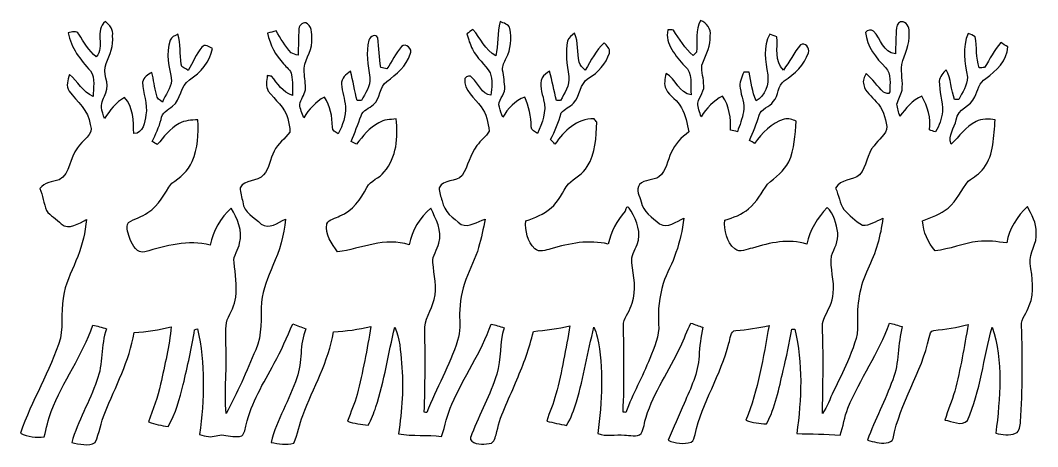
# Model space of a CAD drawing. Header units: centimetres. Extents: x -15.6 to 15.8, y -13.7 to 12.5.
# Drawn here: x -15.44 to 15.01, y -0.29 to 12.48 of the extents above; entities that cross this region are included whole.
import ezdxf

# ---------------------------------------------------------------- set-up
doc = ezdxf.new("R2010")
doc.units = ezdxf.units.CM
doc.header["$MEASUREMENT"] = 0
doc.layers.add('Layer 1', color=7, linetype='Continuous')

msp = doc.modelspace()

# ---------------------------------------------------------------- linework, layer by layer
at = {"layer": 'Layer 1', "color": 251}
msp.add_open_spline([(4.92231, 12.47599), (5.0927, 12.38779), (5.25674, 12.22798), (5.20876, 12.01279), (5.20876, 12.01279), (5.22993, 11.72633), (5.09976, 11.46281), (4.98898, 11.20775), (4.98898, 11.20775), (4.89938, 11.01019), (5.01721, 10.80064), (5.0105, 10.59815), (5.0105, 10.59815), (5.06942, 10.37272), (4.88703, 10.20022), (4.8387, 9.9949), (4.8387, 9.9949), (4.83905, 9.8552), (4.90008, 9.72397), (4.93536, 9.58991), (4.93536, 9.58991), (5.10928, 9.83439), (5.30578, 10.07322), (5.58059, 10.20868), (5.58059, 10.20868), (5.78062, 9.90882), (5.84129, 9.5444), (5.81484, 9.1888), (5.81484, 9.1888), (5.88539, 9.17257), (5.95559, 9.15635), (6.02686, 9.14047), (6.02686, 9.14047), (6.09388, 9.33591), (6.17326, 9.53029), (6.20501, 9.7349), (6.20501, 9.7349), (6.25475, 9.97867), (6.13269, 10.2041), (6.11046, 10.44152), (6.11046, 10.44152), (6.06319, 10.61332), (6.16021, 10.76643), (6.21383, 10.92165), (6.21383, 10.92165), (6.26851, 10.92059), (6.32354, 10.91953), (6.37893, 10.91847), (6.37893, 10.91847), (6.44454, 10.63378), (6.46218, 10.33392), (6.5846, 10.06475), (6.5846, 10.06475), (6.84742, 10.21468), (6.9783, 10.55476), (6.93138, 10.84651), (6.93138, 10.84651), (6.86435, 11.24973), (6.78921, 11.68823), (6.99276, 12.06465), (6.99276, 12.06465), (7.06402, 12.03889), (7.13528, 12.01173), (7.20654, 11.98386), (7.20654, 11.98386), (7.23618, 11.65401), (7.1307, 11.24373), (7.40128, 10.98762), (7.40128, 10.98762), (7.58437, 11.22892), (7.71419, 11.50902), (7.91139, 11.73903), (7.91139, 11.73903), (8.04933, 11.84275), (8.2042, 11.63814), (8.14881, 11.50514), (8.14881, 11.50514), (8.0331, 11.14072), (7.74206, 10.86591), (7.42632, 10.66729), (7.42632, 10.66729), (7.22489, 10.52089), (7.2644, 10.22279), (7.09895, 10.04535), (7.09895, 10.04535), (6.98641, 9.87813), (6.73559, 9.83615), (6.67526, 9.63295), (6.67526, 9.63295), (6.60294, 9.37366), (6.49005, 9.12918), (6.39127, 8.87942), (6.39127, 8.87942), (6.43925, 8.85014), (6.48758, 8.8205), (6.53627, 8.79157), (6.53627, 8.79157), (6.76734, 9.09461), (7.0425, 9.40964), (7.42421, 9.51477), (7.42421, 9.51477), (7.54909, 9.5504), (7.67256, 9.49819), (7.78898, 9.45656), (7.78898, 9.45656), (7.75476, 9.04416), (7.73606, 8.62154), (7.56849, 8.23595), (7.56849, 8.23595), (7.42456, 7.9562), (7.15716, 7.77769), (6.93032, 7.57202), (6.93032, 7.57202), (6.74652, 7.32226), (6.61247, 7.02663), (6.36023, 6.83436), (6.36023, 6.83436), (6.16232, 6.65304), (5.90162, 6.56625), (5.64868, 6.49464), (5.64868, 6.49464), (5.61763, 6.1782), (5.70336, 5.84764), (5.94501, 5.62645), (5.94501, 5.62645), (6.09635, 5.49063), (6.30908, 5.63174), (6.47559, 5.65291), (6.47559, 5.65291), (7.00087, 5.81589), (7.5625, 5.94148), (8.10366, 5.7718), (8.10366, 5.7718), (8.18727, 6.19266), (8.4268, 6.56096), (8.71255, 6.87352), (8.71255, 6.87352), (8.9214, 6.67808), (8.98137, 6.37681), (9.0357, 6.1087), (9.0357, 6.1087), (9.05616, 5.8614), (8.92704, 5.64303), (8.84379, 5.42043), (8.84379, 5.42043), (8.78593, 5.0479), (8.9475, 4.6796), (8.89388, 4.30459), (8.89388, 4.30459), (8.88083, 4.02096), (8.72384, 3.77931), (8.61201, 3.52778), (8.61201, 3.52778), (8.53405, 3.35598), (8.58696, 3.1623), (8.5792, 2.98133), (8.5792, 2.98133), (8.60707, 2.22003), (8.57956, 1.45803), (8.57462, 0.69638), (8.57462, 0.69638), (8.71855, 0.90064), (8.79404, 1.14159), (8.90517, 1.36349), (8.90517, 1.36349), (9.05228, 1.65523), (9.18774, 1.95227), (9.32039, 2.25108), (9.32039, 2.25108), (9.46679, 2.61338), (9.64636, 2.97991), (9.62307, 3.38208), (9.62307, 3.38208), (9.59344, 3.94406), (9.68446, 4.51802), (9.9314, 5.02638), (9.9314, 5.02638), (10.16459, 5.50333), (10.31275, 6.01945), (10.38119, 6.54579), (10.38119, 6.54579), (10.17834, 6.46959), (9.99243, 6.31578), (9.76559, 6.344), (9.76559, 6.344), (9.55075, 6.45583), (9.38071, 6.64069), (9.20997, 6.80896), (9.20997, 6.80896), (9.09038, 7.00405), (9.05863, 7.23865), (8.96479, 7.44608), (8.96479, 7.44608), (9.1126, 7.73571), (9.46679, 7.6648), (9.68269, 7.84966), (9.68269, 7.84966), (9.90847, 8.09554), (9.89083, 8.47443), (10.12014, 8.72102), (10.12014, 8.72102), (10.23726, 8.91752), (10.50255, 9.0364), (10.49479, 9.29499), (10.49479, 9.29499), (10.46304, 9.56381), (10.37907, 9.84462), (10.18117, 10.0397), (10.18117, 10.0397), (10.0524, 10.20127), (9.84144, 10.32581), (9.80687, 10.54559), (9.80687, 10.54559), (9.76524, 10.66976), (9.82521, 10.78124), (9.87601, 10.88743), (9.87601, 10.88743), (10.06404, 10.71421), (10.21539, 10.50502), (10.40059, 10.32933), (10.40059, 10.32933), (10.45245, 10.29159), (10.57628, 10.23267), (10.58827, 10.33357), (10.58827, 10.33357), (10.58227, 10.56887), (10.6493, 10.87367), (10.46092, 11.05923), (10.46092, 11.05923), (10.17693, 11.34992), (9.90388, 11.69317), (9.85873, 12.11121), (9.85873, 12.11121), (9.91658, 12.18106), (10.03018, 12.22622), (10.1025, 12.14967), (10.1025, 12.14967), (10.32087, 11.92107), (10.38895, 11.51749), (10.75478, 11.47057), (10.75478, 11.47057), (10.76713, 11.73233), (10.76607, 11.9948), (10.7883, 12.25621), (10.7883, 12.25621), (10.80276, 12.34863), (10.87473, 12.46681), (10.98479, 12.43259), (10.98479, 12.43259), (11.12238, 12.38603), (11.18411, 12.21705), (11.16753, 12.08193), (11.16753, 12.08193), (11.19611, 11.75385), (11.02536, 11.4621), (10.95093, 11.15272), (10.95093, 11.15272), (10.91389, 10.89519), (10.98903, 10.63766), (10.95516, 10.38013), (10.95516, 10.38013), (10.92341, 10.23585), (10.83733, 10.10991), (10.80311, 9.96668), (10.80311, 9.96668), (10.81158, 9.84179), (10.85674, 9.72326), (10.88743, 9.60226), (10.88743, 9.60226), (11.0744, 9.83721), (11.25714, 10.09086), (11.54747, 10.20551), (11.54747, 10.20551), (11.71857, 9.89718), (11.83605, 9.54722), (11.77361, 9.19268), (11.77361, 9.19268), (11.83464, 9.17363), (11.89531, 9.15529), (11.95705, 9.13659), (11.95705, 9.13659), (12.06712, 9.32145), (12.13732, 9.52959), (12.16519, 9.74266), (12.16519, 9.74266), (12.17119, 10.05099), (12.06817, 10.34909), (12.06817, 10.65706), (12.06817, 10.65706), (12.08087, 10.79465), (12.18494, 10.89625), (12.27067, 10.99467), (12.27067, 10.99467), (12.43683, 10.72586), (12.41249, 10.39319), (12.5282, 10.10426), (12.5282, 10.10426), (12.55959, 10.10497), (12.62274, 10.10567), (12.65414, 10.10602), (12.65414, 10.10602), (12.75644, 10.31557), (12.91308, 10.52724), (12.90955, 10.7696), (12.90955, 10.7696), (12.83053, 11.20105), (12.74586, 11.67306), (12.93848, 12.08581), (12.93848, 12.08581), (13.0115, 12.06077), (13.08029, 12.02619), (13.14485, 11.98316), (13.14485, 11.98316), (13.19565, 11.67589), (13.16814, 11.35521), (13.26374, 11.0557), (13.26374, 11.0557), (13.31771, 11.05711), (13.37239, 11.05853), (13.42707, 11.05994), (13.42707, 11.05994), (13.57877, 11.31499), (13.71071, 11.58734), (13.91179, 11.80924), (13.91179, 11.80924), (13.98129, 11.76726), (14.05079, 11.72527), (14.12064, 11.68329), (14.12064, 11.68329), (14.10264, 11.26666), (13.78091, 10.96151), (13.46341, 10.73503), (13.46341, 10.73503), (13.25809, 10.62002), (13.23058, 10.37026), (13.13215, 10.17976), (13.13215, 10.17976), (13.01327, 9.89154), (12.60687, 9.83544), (12.579, 9.4929), (12.579, 9.4929), (12.52643, 9.25583), (12.31865, 9.02264), (12.42695, 8.76935), (12.42695, 8.76935), (12.6679, 8.9983), (12.86228, 9.29322), (13.16919, 9.44316), (13.16919, 9.44316), (13.34629, 9.54193), (13.55231, 9.52006), (13.74563, 9.49678), (13.74563, 9.49678), (13.69236, 9.00889), (13.71459, 8.45961), (13.39885, 8.04968), (13.39885, 8.04968), (13.2842, 7.87717), (13.09864, 7.78263), (12.93918, 7.66057), (12.93918, 7.66057), (12.72364, 7.4041), (12.59875, 7.07425), (12.3377, 6.85377), (12.3377, 6.85377), (12.10839, 6.67773), (11.83887, 6.56837), (11.57005, 6.46994), (11.57005, 6.46994), (11.58663, 6.13163), (11.72845, 5.82718), (11.94576, 5.57248), (11.94576, 5.57248), (12.38285, 5.61552), (12.79102, 5.79967), (13.2267, 5.85188), (13.2267, 5.85188), (13.51386, 5.88574), (13.80314, 5.84447), (14.08889, 5.8099), (14.08889, 5.8099), (14.15168, 6.23605), (14.40886, 6.60541), (14.70942, 6.90104), (14.70942, 6.90104), (14.82901, 6.65445), (14.98424, 6.40503), (14.97224, 6.11928), (14.97224, 6.11928), (15.01493, 5.79261), (14.75281, 5.51921), (14.79021, 5.19289), (14.79021, 5.19289), (14.85018, 4.77767), (14.93696, 4.33388), (14.76551, 3.93312), (14.76551, 3.93312), (14.69531, 3.72569), (14.51892, 3.54824), (14.52951, 3.31999), (14.52951, 3.31999), (14.56937, 2.36396), (14.55808, 1.40617), (14.50552, 0.45085), (14.50552, 0.45085), (14.48682, 0.33479), (14.48611, 0.16298), (14.35417, 0.10866), (14.35417, 0.10866), (14.16756, 0.02822), (13.95518, 0.06809), (13.76327, 0.10689), (13.76327, 0.10689), (13.8878, 1.15993), (14.00104, 2.26695), (13.64968, 3.28789), (13.64968, 3.28789), (13.39744, 2.35832), (13.29972, 1.37971), (12.91308, 0.49036), (12.91308, 0.49036), (12.74374, 0.30021), (12.44071, 0.47413), (12.24033, 0.502), (12.24033, 0.502), (12.32394, 0.79516), (12.45023, 1.07491), (12.53067, 1.36913), (12.53067, 1.36913), (12.70459, 2.026), (12.81959, 2.69628), (12.93424, 3.3655), (12.93424, 3.3655), (12.59946, 3.26461), (12.25197, 3.22933), (11.90696, 3.18488), (11.90696, 3.18488), (11.79759, 3.18558), (11.79618, 3.05717), (11.76726, 2.97991), (11.76726, 2.97991), (11.54254, 1.9244), (10.89025, 1.01529), (10.68811, -0.04657), (10.68811, -0.04657), (10.67188, -0.14252), (10.56005, -0.16404), (10.48032, -0.17815), (10.48032, -0.17815), (10.28771, -0.22084), (10.10356, -0.14076), (9.92011, -0.09984), (9.92011, -0.09984), (10.14483, 0.51435), (10.45351, 1.09396), (10.67611, 1.7085), (10.67611, 1.7085), (10.87826, 2.2165), (10.81758, 2.77777), (10.95869, 3.30094), (10.95869, 3.30094), (10.83204, 3.33869), (10.70504, 3.37538), (10.57769, 3.40854), (10.57769, 3.40854), (10.26266, 2.51319), (9.69327, 1.73778), (9.33556, 0.86184), (9.33556, 0.86184), (9.22549, 0.59937), (9.19586, 0.31291), (9.0992, 0.04586), (9.0992, 0.04586), (8.66775, 0.09208), (8.2356, 0.08396), (7.8038, 0.09525), (7.8038, 0.09525), (7.94209, 1.13277), (7.99536, 2.20169), (7.7403, 3.2258), (7.7403, 3.2258), (7.71772, 3.2258), (7.67292, 3.22615), (7.65069, 3.22615), (7.65069, 3.22615), (7.58754, 2.80952), (7.49124, 2.39959), (7.39704, 1.98931), (7.39704, 1.98931), (7.26793, 1.44639), (7.16174, 0.88477), (6.89927, 0.38664), (6.89927, 0.38664), (6.68902, 0.40393), (6.47453, 0.41134), (6.27909, 0.49777), (6.27909, 0.49777), (6.65586, 1.40194), (6.79662, 2.37772), (6.97371, 3.33446), (6.97371, 3.33446), (6.64633, 3.26002), (6.31331, 3.21451), (5.97923, 3.18417), (5.97923, 3.18417), (5.79402, 3.175), (5.82542, 2.92559), (5.76474, 2.80564), (5.76474, 2.80564), (5.54249, 1.85455), (4.96394, 1.0287), (4.75968, 0.07267), (4.75968, 0.07267), (4.72687, 0.00494), (4.73322, -0.12912), (4.63762, -0.15804), (4.63762, -0.15804), (4.41396, -0.22719), (4.16595, -0.20144), (3.9557, -0.10195), (3.9557, -0.10195), (4.0954, 0.27446), (4.27743, 0.63288), (4.43089, 1.0033), (4.43089, 1.0033), (4.62668, 1.45697), (4.8514, 1.91558), (4.87609, 2.41759), (4.87609, 2.41759), (4.89091, 2.70863), (4.93607, 2.99614), (4.98792, 3.28224), (4.98792, 3.28224), (4.86939, 3.32246), (4.75156, 3.36515), (4.63409, 3.40678), (4.63409, 3.40678), (4.51873, 3.17606), (4.42983, 2.93299), (4.31835, 2.70016), (4.31835, 2.70016), (3.98357, 1.9939), (3.52848, 1.34197), (3.29071, 0.59196), (3.29071, 0.59196), (3.23638, 0.42898), (3.23144, 0.24836), (3.14572, 0.09666), (3.14572, 0.09666), (3.01907, -0.03351), (2.79859, 0.06421), (2.64054, 0.04833), (2.64054, 0.04833), (2.37596, 0.08749), (2.09903, -0.00917), (1.84503, 0.09913), (1.84503, 0.09913), (1.96956, 1.05833), (2.02812, 2.04047), (1.83056, 2.99438), (1.83056, 2.99438), (1.80693, 3.09457), (1.76953, 3.19052), (1.72791, 3.28436), (1.72791, 3.28436), (1.54376, 2.54282), (1.42557, 1.78541), (1.20579, 1.05304), (1.20579, 1.05304), (1.13347, 0.80645), (1.04458, 0.56409), (0.91052, 0.34361), (0.91052, 0.34361), (0.71085, 0.37853), (0.51294, 0.42263), (0.31644, 0.47025), (0.31644, 0.47025), (0.39617, 0.7433), (0.51999, 1.00118), (0.59196, 1.27635), (0.59196, 1.27635), (0.76906, 1.95263), (0.89112, 2.64125), (1.01071, 3.32952), (1.01071, 3.32952), (0.65405, 3.2258), (0.27975, 3.21063), (-0.08255, 3.15101), (-0.08255, 3.15101), (-0.2092, 2.65924), (-0.37218, 2.17487), (-0.58067, 1.70991), (-0.58067, 1.70991), (-0.78564, 1.19415), (-1.0608, 0.70203), (-1.17651, 0.15487), (-1.17651, 0.15487), (-1.21567, 0.03704), (-1.22273, -0.10971), (-1.33385, -0.18486), (-1.33385, -0.18486), (-1.52788, -0.22543), (-1.76177, -0.25682), (-1.93146, -0.13018), (-1.93146, -0.13018), (-1.99813, -0.07161), (-1.95298, 0.02152), (-1.92864, 0.08925), (-1.92864, 0.08925), (-1.67993, 0.68615), (-1.37689, 1.26083), (-1.17722, 1.87784), (-1.17722, 1.87784), (-1.0481, 2.33116), (-1.09608, 2.81305), (-0.96308, 3.26637), (-0.96308, 3.26637), (-1.09008, 3.31011), (-1.21849, 3.34927), (-1.34938, 3.37961), (-1.34938, 3.37961), (-1.64253, 2.53083), (-2.16535, 1.79141), (-2.52765, 0.97437), (-2.52765, 0.97437), (-2.66136, 0.66463), (-2.72768, 0.33267), (-2.83034, 0.0127), (-2.83034, 0.0127), (-3.2572, 0.07197), (-3.69464, 0.01058), (-4.11762, 0.09278), (-4.11762, 0.09278), (-4.02378, 0.79304), (-3.96346, 1.50107), (-4.02872, 2.20663), (-4.02872, 2.20663), (-4.064, 2.56963), (-4.07917, 2.94746), (-4.23263, 3.28401), (-4.23263, 3.28401), (-4.42771, 2.48849), (-4.54272, 1.67323), (-4.80236, 0.89394), (-4.80236, 0.89394), (-4.85528, 0.7052), (-4.93254, 0.52458), (-5.02955, 0.35419), (-5.02955, 0.35419), (-5.23734, 0.37818), (-5.44689, 0.39864), (-5.64586, 0.46673), (-5.64586, 0.46673), (-5.55625, 0.73519), (-5.43348, 0.99272), (-5.36328, 1.26718), (-5.36328, 1.26718), (-5.19254, 1.93957), (-5.06201, 2.62184), (-4.95018, 3.30623), (-4.95018, 3.30623), (-5.31813, 3.22298), (-5.69066, 3.16089), (-6.06778, 3.14149), (-6.06778, 3.14149), (-6.21383, 2.2546), (-6.67703, 1.47426), (-6.98853, 0.64311), (-6.98853, 0.64311), (-7.09613, 0.37218), (-7.13599, 0.07796), (-7.25911, -0.18627), (-7.25911, -0.18627), (-7.47854, -0.25576), (-7.71737, -0.21343), (-7.93785, -0.1651), (-7.93785, -0.1651), (-7.76464, 0.51047), (-7.38046, 1.10772), (-7.16739, 1.77059), (-7.16739, 1.77059), (-6.98782, 2.2419), (-7.09683, 2.76966), (-6.89681, 3.23532), (-6.89681, 3.23532), (-7.02557, 3.28542), (-7.15469, 3.3341), (-7.28451, 3.38102), (-7.28451, 3.38102), (-7.4676, 2.98662), (-7.62776, 2.58057), (-7.84437, 2.20239), (-7.84437, 2.20239), (-8.16151, 1.60761), (-8.53405, 1.02482), (-8.68257, 0.35807), (-8.68257, 0.35807), (-8.72137, 0.24765), (-8.72243, 0.11112), (-8.81274, 0.02822), (-8.81274, 0.02822), (-8.99089, -0.02505), (-9.17787, 0.0314), (-9.35708, 0.05362), (-9.35708, 0.05362), (-9.51124, 0.0762), (-9.65694, -0.01094), (-9.8111, 0.00494), (-9.8111, 0.00494), (-9.90212, 0.01623), (-9.98926, 0.04516), (-10.07639, 0.07161), (-10.07639, 0.07161), (-9.93951, 1.11972), (-9.89718, 2.19604), (-10.14271, 3.23144), (-10.14271, 3.23144), (-10.16353, 3.2258), (-10.20551, 3.21451), (-10.22632, 3.20887), (-10.22632, 3.20887), (-10.31663, 2.65818), (-10.44011, 2.11349), (-10.56711, 1.56986), (-10.56711, 1.56986), (-10.67223, 1.137), (-10.79077, 0.69779), (-11.02043, 0.31221), (-11.02043, 0.31221), (-11.2201, 0.33232), (-11.41448, 0.38312), (-11.60392, 0.44662), (-11.60392, 0.44662), (-11.47692, 0.82197), (-11.31993, 1.18957), (-11.24409, 1.58044), (-11.24409, 1.58044), (-11.1252, 2.15018), (-10.97774, 2.71851), (-10.92906, 3.29953), (-10.92906, 3.29953), (-11.2903, 3.19299), (-11.66424, 3.15101), (-12.03854, 3.12279), (-12.03854, 3.12279), (-12.17295, 2.26836), (-12.60122, 1.50636), (-12.91519, 0.71191), (-12.91519, 0.71191), (-13.04431, 0.43004), (-13.06865, 0.10901), (-13.20412, -0.16757), (-13.20412, -0.16757), (-13.40661, -0.29457), (-13.68143, -0.21731), (-13.90509, -0.1718), (-13.90509, -0.1718), (-13.72164, 0.47272), (-13.36957, 1.05304), (-13.15614, 1.68698), (-13.15614, 1.68698), (-12.95541, 2.18193), (-13.04219, 2.73509), (-12.86792, 3.2385), (-12.86792, 3.2385), (-13.00233, 3.28154), (-13.13921, 3.31788), (-13.2775, 3.3461), (-13.2775, 3.3461), (-13.57842, 2.43205), (-14.18096, 1.65876), (-14.51963, 0.76129), (-14.51963, 0.76129), (-14.61241, 0.51576), (-14.6618, 0.25718), (-14.72812, 0.00388), (-14.72812, 0.00388), (-14.97365, -0.03775), (-15.22166, 0.00317), (-15.44496, 0.10936), (-15.44496, 0.10936), (-15.10912, 1.08409), (-14.54961, 1.96568), (-14.2427, 2.95134), (-14.2427, 2.95134), (-14.15697, 3.40289), (-14.24693, 3.87456), (-14.13263, 4.32223), (-14.13263, 4.32223), (-14.05431, 4.70253), (-13.85711, 5.04155), (-13.72799, 5.40456), (-13.72799, 5.40456), (-13.58971, 5.75733), (-13.50151, 6.12951), (-13.46553, 6.50699), (-13.46553, 6.50699), (-13.68178, 6.40186), (-13.99505, 6.17185), (-14.21941, 6.3821), (-14.21941, 6.3821), (-14.35876, 6.52498), (-14.54362, 6.6227), (-14.66603, 6.77968), (-14.66603, 6.77968), (-14.73906, 6.99664), (-14.78104, 7.22524), (-14.85724, 7.44255), (-14.85724, 7.44255), (-14.71718, 7.62494), (-14.48929, 7.64117), (-14.28503, 7.69408), (-14.28503, 7.69408), (-13.93719, 7.88705), (-13.97388, 8.37142), (-13.73188, 8.65399), (-13.73188, 8.65399), (-13.61405, 8.89635), (-13.21118, 9.03217), (-13.35934, 9.3532), (-13.35934, 9.3532), (-13.39462, 9.77477), (-13.75093, 10.04217), (-13.98341, 10.35791), (-13.98341, 10.35791), (-14.08959, 10.50325), (-14.02362, 10.69481), (-13.97494, 10.85039), (-13.97494, 10.85039), (-13.72235, 10.64895), (-13.56924, 10.32722), (-13.26727, 10.19034), (-13.26727, 10.19034), (-13.26515, 10.44399), (-13.19107, 10.73538), (-13.34417, 10.96363), (-13.34417, 10.96363), (-13.64474, 11.28783), (-13.92908, 11.65648), (-14.00916, 12.10169), (-14.00916, 12.10169), (-13.90544, 12.12039), (-13.76221, 12.18318), (-13.69519, 12.06288), (-13.69519, 12.06288), (-13.54032, 11.82158), (-13.40203, 11.55947), (-13.17096, 11.37955), (-13.17096, 11.37955), (-12.91061, 11.68224), (-13.23058, 12.18142), (-12.89861, 12.44247), (-12.89861, 12.44247), (-12.77197, 12.33523), (-12.64849, 12.19588), (-12.68166, 12.01138), (-12.68166, 12.01138), (-12.64955, 11.71787), (-12.7568, 11.44517), (-12.87709, 11.18658), (-12.87709, 11.18658), (-13.00374, 10.89695), (-12.75962, 10.59427), (-12.88274, 10.30781), (-12.88274, 10.30781), (-12.93495, 10.16317), (-13.03126, 10.02912), (-13.01362, 9.86614), (-13.01362, 9.86614), (-13.00515, 9.75254), (-12.95964, 9.646), (-12.92366, 9.53911), (-12.92366, 9.53911), (-12.76421, 9.78182), (-12.58182, 10.01677), (-12.32888, 10.16811), (-12.32888, 10.16811), (-12.05477, 9.8739), (-12.06288, 9.45938), (-12.04701, 9.08262), (-12.04701, 9.08262), (-11.75385, 9.09285), (-11.72774, 9.42975), (-11.68541, 9.64318), (-11.68541, 9.64318), (-11.61697, 9.97585), (-11.7923, 10.29123), (-11.78313, 10.62179), (-11.78313, 10.62179), (-11.75808, 10.76784), (-11.62756, 10.85568), (-11.50373, 10.91565), (-11.50373, 10.91565), (-11.4621, 10.6934), (-11.4233, 10.4708), (-11.36368, 10.25243), (-11.36368, 10.25243), (-11.36826, 10.13531), (-11.26525, 10.08839), (-11.19046, 10.02912), (-11.19046, 10.02912), (-11.10156, 10.24149), (-10.94458, 10.43622), (-10.91494, 10.66941), (-10.91494, 10.66941), (-10.98832, 11.06523), (-11.09839, 11.48256), (-10.96081, 11.87732), (-10.96081, 11.87732), (-10.92764, 11.97751), (-10.81546, 12.00926), (-10.73362, 12.05794), (-10.73362, 12.05794), (-10.63484, 11.76937), (-10.67047, 11.4621), (-10.63237, 11.16436), (-10.63237, 11.16436), (-10.63272, 11.05182), (-10.47327, 11.03948), (-10.41788, 10.97527), (-10.41788, 10.97527), (-10.27994, 11.20422), (-10.17905, 11.45999), (-10.01042, 11.66918), (-10.01042, 11.66918), (-9.92364, 11.78842), (-9.78923, 11.66918), (-9.68904, 11.6332), (-9.68904, 11.6332), (-9.76912, 11.23632), (-10.04111, 10.90718), (-10.38084, 10.69728), (-10.38084, 10.69728), (-10.65989, 10.51137), (-10.62673, 10.1032), (-10.88602, 9.90177), (-10.88602, 9.90177), (-11.02078, 9.78923), (-11.22257, 9.71479), (-11.23068, 9.50701), (-11.23068, 9.50701), (-11.29065, 9.27559), (-11.39613, 9.0611), (-11.49632, 8.8459), (-11.49632, 8.8459), (-11.44588, 8.81451), (-11.39543, 8.78311), (-11.34463, 8.75206), (-11.34463, 8.75206), (-11.15483, 8.98878), (-10.95904, 9.2329), (-10.69269, 9.38671), (-10.69269, 9.38671), (-10.52089, 9.4802), (-10.32369, 9.48866), (-10.13248, 9.49325), (-10.13248, 9.49325), (-10.09685, 9.07415), (-10.13813, 8.64094), (-10.29547, 8.24865), (-10.29547, 8.24865), (-10.414, 7.95972), (-10.66906, 7.77064), (-10.91353, 7.59531), (-10.91353, 7.59531), (-11.14213, 7.30003), (-11.28607, 6.91656), (-11.6265, 6.72394), (-11.6265, 6.72394), (-11.79795, 6.5786), (-12.02761, 6.54262), (-12.21034, 6.42056), (-12.21034, 6.42056), (-12.3003, 6.26639), (-12.2114, 6.06284), (-12.15355, 5.90903), (-12.15355, 5.90903), (-12.08193, 5.73828), (-11.94647, 5.47758), (-11.71822, 5.54108), (-11.71822, 5.54108), (-11.08534, 5.715), (-10.41788, 5.91573), (-9.76171, 5.74358), (-9.76171, 5.74358), (-9.67564, 6.16726), (-9.45021, 6.56131), (-9.12918, 6.85059), (-9.12918, 6.85059), (-8.9595, 6.53697), (-8.77323, 6.17079), (-8.87836, 5.80461), (-8.87836, 5.80461), (-8.9154, 5.60282), (-9.07627, 5.43384), (-9.04663, 5.21935), (-9.04663, 5.21935), (-9.00959, 4.87645), (-8.95597, 4.53214), (-8.98984, 4.18606), (-8.98984, 4.18606), (-9.03005, 3.9437), (-9.14859, 3.72604), (-9.24807, 3.5052), (-9.24807, 3.5052), (-9.31721, 3.26743), (-9.28617, 3.01449), (-9.28829, 2.77001), (-9.28829, 2.77001), (-9.25336, 2.07963), (-9.33944, 1.38712), (-9.28335, 0.69709), (-9.28335, 0.69709), (-8.95244, 1.31551), (-8.66846, 1.96039), (-8.39893, 2.60809), (-8.39893, 2.60809), (-8.18797, 3.05717), (-8.25535, 3.55953), (-8.22889, 4.0386), (-8.22889, 4.0386), (-8.1788, 4.41995), (-8.03663, 4.7819), (-7.88211, 5.13151), (-7.88211, 5.13151), (-7.68844, 5.56966), (-7.55015, 6.03673), (-7.50888, 6.5151), (-7.50888, 6.5151), (-7.73254, 6.42408), (-8.00135, 6.20042), (-8.23313, 6.37328), (-8.23313, 6.37328), (-8.43492, 6.5726), (-8.76406, 6.7116), (-8.78064, 7.03545), (-8.78064, 7.03545), (-8.81803, 7.17444), (-8.8579, 7.31449), (-8.86742, 7.45878), (-8.86742, 7.45878), (-8.73125, 7.73042), (-8.34461, 7.61859), (-8.16222, 7.84331), (-8.16222, 7.84331), (-7.99042, 8.0451), (-7.97031, 8.32591), (-7.84472, 8.5531), (-7.84472, 8.5531), (-7.74171, 8.78487), (-7.51593, 8.92634), (-7.37729, 9.13095), (-7.37729, 9.13095), (-7.366, 9.26677), (-7.41468, 9.40047), (-7.43832, 9.53135), (-7.43832, 9.53135), (-7.52651, 9.86896), (-7.82038, 10.08944), (-8.0204, 10.35897), (-8.0204, 10.35897), (-8.11495, 10.49302), (-8.06556, 10.66659), (-8.0518, 10.81864), (-8.0518, 10.81864), (-8.0204, 10.81476), (-7.95761, 10.80735), (-7.92586, 10.80347), (-7.92586, 10.80347), (-7.74453, 10.58721), (-7.58437, 10.31769), (-7.30003, 10.22773), (-7.30003, 10.22773), (-7.29968, 10.43481), (-7.29015, 10.6426), (-7.32296, 10.84756), (-7.32296, 10.84756), (-7.35154, 10.98444), (-7.48101, 11.06699), (-7.56109, 11.17141), (-7.56109, 11.17141), (-7.8045, 11.42365), (-7.96819, 11.74644), (-8.04157, 12.08864), (-8.04157, 12.08864), (-7.9569, 12.11368), (-7.87506, 12.13838), (-7.78863, 12.16025), (-7.78863, 12.16025), (-7.64963, 11.93482), (-7.51875, 11.70129), (-7.34095, 11.50338), (-7.34095, 11.50338), (-7.27569, 11.46598), (-7.2009, 11.45152), (-7.12893, 11.43176), (-7.12893, 11.43176), (-7.1187, 11.69599), (-7.12047, 11.96093), (-7.10318, 12.22481), (-7.10318, 12.22481), (-7.10001, 12.33981), (-6.95678, 12.45658), (-6.85165, 12.37509), (-6.85165, 12.37509), (-6.68514, 12.25303), (-6.72818, 12.01173), (-6.7183, 11.83499), (-6.7183, 11.83499), (-6.71971, 11.51114), (-6.97442, 11.25149), (-6.94549, 10.92517), (-6.94549, 10.92517), (-6.9342, 10.74773), (-6.9028, 10.57134), (-6.91021, 10.39319), (-6.91021, 10.39319), (-6.95043, 10.2422), (-7.04356, 10.10991), (-7.07708, 9.9568), (-7.07708, 9.9568), (-7.07037, 9.81781), (-7.00334, 9.68975), (-6.95925, 9.55957), (-6.95925, 9.55957), (-6.79803, 9.80652), (-6.6107, 10.04217), (-6.33977, 10.17376), (-6.33977, 10.17376), (-6.15174, 9.912), (-6.11082, 9.59485), (-6.10306, 9.28052), (-6.10306, 9.28052), (-6.11293, 9.17116), (-6.00004, 9.12918), (-5.92455, 9.08085), (-5.92455, 9.08085), (-5.79438, 9.33168), (-5.69278, 9.60543), (-5.70794, 9.8933), (-5.70794, 9.8933), (-5.73687, 10.11943), (-5.80884, 10.33886), (-5.83142, 10.56569), (-5.83142, 10.56569), (-5.83177, 10.7375), (-5.69383, 10.86273), (-5.56189, 10.95093), (-5.56189, 10.95093), (-5.47864, 10.66094), (-5.44195, 10.36002), (-5.35728, 10.07004), (-5.35728, 10.07004), (-5.32624, 10.07039), (-5.2645, 10.0711), (-5.23381, 10.07145), (-5.23381, 10.07145), (-5.12163, 10.28771), (-4.95088, 10.5029), (-4.98546, 10.7636), (-4.98546, 10.7636), (-5.02955, 11.13367), (-5.11246, 11.51784), (-5.00592, 11.88473), (-5.00592, 11.88473), (-4.98228, 11.99444), (-4.78402, 12.08758), (-4.74557, 11.94752), (-4.74557, 11.94752), (-4.69794, 11.65472), (-4.70429, 11.35415), (-4.65138, 11.06099), (-4.65138, 11.06099), (-4.58999, 11.04688), (-4.52861, 11.03242), (-4.46687, 11.01831), (-4.46687, 11.01831), (-4.32611, 11.24373), (-4.20476, 11.48433), (-4.03225, 11.68753), (-4.03225, 11.68753), (-3.91125, 11.81982), (-3.67277, 11.61168), (-3.77613, 11.46281), (-3.77613, 11.46281), (-3.88232, 11.10156), (-4.18606, 10.86062), (-4.47428, 10.64295), (-4.47428, 10.64295), (-4.70747, 10.47821), (-4.65561, 10.13213), (-4.86869, 9.9508), (-4.86869, 9.9508), (-4.99039, 9.83615), (-5.18971, 9.79487), (-5.24298, 9.61884), (-5.24298, 9.61884), (-5.33612, 9.35955), (-5.43384, 9.10237), (-5.53473, 8.8459), (-5.53473, 8.8459), (-5.48428, 8.81944), (-5.43348, 8.79299), (-5.38268, 8.76617), (-5.38268, 8.76617), (-5.18301, 9.00183), (-4.99569, 9.26536), (-4.71276, 9.40682), (-4.71276, 9.40682), (-4.55965, 9.50771), (-4.36951, 9.49854), (-4.19418, 9.52288), (-4.19418, 9.52288), (-4.12291, 8.98384), (-4.18077, 8.36119), (-4.54766, 7.93397), (-4.54766, 7.93397), (-4.69124, 7.74418), (-4.96394, 7.69056), (-5.0673, 7.46831), (-5.0673, 7.46831), (-5.24863, 7.11659), (-5.49487, 6.76875), (-5.87587, 6.61846), (-5.87587, 6.61846), (-6.00604, 6.53979), (-6.19584, 6.52674), (-6.27274, 6.3821), (-6.27274, 6.3821), (-6.3313, 6.05966), (-6.11999, 5.78273), (-5.94395, 5.53685), (-5.94395, 5.53685), (-5.23699, 5.63739), (-4.51979, 5.99369), (-3.80118, 5.74993), (-3.80118, 5.74993), (-3.73521, 6.1849), (-3.47945, 6.56519), (-3.15666, 6.85341), (-3.15666, 6.85341), (-3.00567, 6.52956), (-2.80917, 6.17255), (-2.91641, 5.80461), (-2.91641, 5.80461), (-2.95134, 5.60141), (-3.12208, 5.43489), (-3.08963, 5.21899), (-3.08963, 5.21899), (-3.06776, 4.85211), (-2.94781, 4.47463), (-3.05894, 4.11198), (-3.05894, 4.11198), (-3.13055, 3.78601), (-3.37079, 3.51049), (-3.33199, 3.15877), (-3.33199, 3.15877), (-3.32423, 2.35303), (-3.31929, 1.54693), (-3.35139, 0.74119), (-3.35139, 0.74119), (-3.33269, 0.73695), (-3.2953, 0.72884), (-3.27625, 0.72496), (-3.27625, 0.72496), (-2.99544, 1.45627), (-2.5848, 2.13466), (-2.35409, 2.88572), (-2.35409, 2.88572), (-2.27295, 3.14466), (-2.28283, 3.41842), (-2.29799, 3.68547), (-2.29799, 3.68547), (-2.27612, 4.03366), (-2.23379, 4.38785), (-2.10538, 4.71417), (-2.10538, 4.71417), (-1.98543, 5.03696), (-1.81681, 5.3407), (-1.72261, 5.67302), (-1.72261, 5.67302), (-1.64641, 5.95348), (-1.5808, 6.23746), (-1.53141, 6.52392), (-1.53141, 6.52392), (-1.75966, 6.45054), (-2.00307, 6.25475), (-2.24578, 6.36341), (-2.24578, 6.36341), (-2.4892, 6.54579), (-2.7626, 6.74652), (-2.81834, 7.06826), (-2.81834, 7.06826), (-2.86068, 7.19526), (-2.89595, 7.32578), (-2.9083, 7.45913), (-2.9083, 7.45913), (-2.77742, 7.73783), (-2.39713, 7.60483), (-2.22038, 7.82884), (-2.22038, 7.82884), (-2.03059, 8.10613), (-1.98684, 8.45996), (-1.77341, 8.72455), (-1.77341, 8.72455), (-1.66652, 8.87977), (-1.50283, 8.99195), (-1.40899, 9.15564), (-1.40899, 9.15564), (-1.43933, 9.41035), (-1.48202, 9.68269), (-1.64994, 9.88766), (-1.64994, 9.88766), (-1.83621, 10.15189), (-2.1784, 10.36532), (-2.13254, 10.73538), (-2.13254, 10.73538), (-2.08351, 10.80064), (-1.96391, 10.85462), (-1.91664, 10.75055), (-1.91664, 10.75055), (-1.7212, 10.58898), (-1.63513, 10.26654), (-1.35573, 10.23373), (-1.35573, 10.23373), (-1.31798, 10.45422), (-1.31304, 10.69058), (-1.37478, 10.90718), (-1.37478, 10.90718), (-1.53705, 11.15166), (-1.77483, 11.34286), (-1.90641, 11.60815), (-1.90641, 11.60815), (-1.98332, 11.75456), (-2.02847, 11.91436), (-2.07292, 12.07311), (-2.07292, 12.07311), (-2.01366, 12.1158), (-1.95474, 12.15849), (-1.89548, 12.20117), (-1.89548, 12.20117), (-1.66123, 11.94329), (-1.52541, 11.58628), (-1.21144, 11.40919), (-1.21144, 11.40919), (-1.13559, 11.74785), (-1.17052, 12.10275), (-1.07809, 12.43824), (-1.07809, 12.43824), (-0.97931, 12.39097), (-0.81527, 12.36204), (-0.78599, 12.2301), (-0.78599, 12.2301), (-0.71861, 11.932), (-0.75988, 11.61239), (-0.89817, 11.34039), (-0.89817, 11.34039), (-0.94368, 11.22856), (-1.02588, 11.11497), (-1.00365, 10.98762), (-1.00365, 10.98762), (-0.97543, 10.80064), (-0.94156, 10.61438), (-0.94086, 10.42458), (-0.94086, 10.42458), (-0.94439, 10.22703), (-1.16805, 10.07533), (-1.10243, 9.87249), (-1.10243, 9.87249), (-1.07421, 9.77124), (-1.03787, 9.67211), (-1.00154, 9.57298), (-1.00154, 9.57298), (-0.84631, 9.83615), (-0.63359, 10.06792), (-0.34078, 10.17587), (-0.34078, 10.17587), (-0.21273, 9.89718), (-0.15593, 9.59556), (-0.14534, 9.28934), (-0.14534, 9.28934), (-0.15522, 9.17575), (-0.03316, 9.13694), (0.04233, 9.08332), (0.04233, 9.08332), (0.17709, 9.39871), (0.32103, 9.75042), (0.22154, 10.09579), (0.22154, 10.09579), (0.18239, 10.30534), (0.07444, 10.5477), (0.18168, 10.75408), (0.18168, 10.75408), (0.2286, 10.84439), (0.31821, 10.89872), (0.39864, 10.95587), (0.39864, 10.95587), (0.47696, 10.66271), (0.53516, 10.36496), (0.60854, 10.07075), (0.60854, 10.07075), (0.63817, 10.07075), (0.69779, 10.07145), (0.72778, 10.07145), (0.72778, 10.07145), (0.84702, 10.29758), (1.01812, 10.52689), (0.97508, 10.79853), (0.97508, 10.79853), (0.92534, 11.15095), (0.8636, 11.51326), (0.94262, 11.86603), (0.94262, 11.86603), (0.9779, 11.96552), (1.07315, 12.02373), (1.15076, 12.08758), (1.15076, 12.08758), (1.26612, 11.81594), (1.22837, 11.50937), (1.28587, 11.22468), (1.28587, 11.22468), (1.30986, 11.12238), (1.397, 11.05429), (1.46967, 10.98479), (1.46967, 10.98479), (1.6443, 11.2649), (1.78329, 11.57958), (2.03341, 11.80359), (2.03341, 11.80359), (2.10644, 11.71787), (2.23273, 11.6265), (2.1904, 11.49703), (2.1904, 11.49703), (2.09374, 11.176), (1.85138, 10.91459), (1.57092, 10.73961), (1.57092, 10.73961), (1.28976, 10.58827), (1.33385, 10.20374), (1.11478, 9.99807), (1.11478, 9.99807), (1.00894, 9.88025), (0.84737, 9.82557), (0.74965, 9.70104), (0.74965, 9.70104), (0.66816, 9.42657), (0.56762, 9.15776), (0.43145, 8.90517), (0.43145, 8.90517), (0.47484, 8.85966), (0.51858, 8.8138), (0.56268, 8.76794), (0.56268, 8.76794), (0.83432, 9.15564), (1.21849, 9.54476), (1.73284, 9.525), (1.73284, 9.525), (1.76001, 9.49078), (1.78717, 9.45656), (1.81504, 9.42269), (1.81504, 9.42269), (1.79917, 8.97149), (1.77341, 8.49524), (1.53035, 8.09907), (1.53035, 8.09907), (1.40864, 7.8613), (1.14229, 7.76111), (0.96273, 7.57802), (0.96273, 7.57802), (0.79093, 7.33778), (0.6798, 7.0485), (0.44767, 6.85624), (0.44767, 6.85624), (0.23036, 6.66574), (-0.0441, 6.56131), (-0.31327, 6.46818), (-0.31327, 6.46818), (-0.32703, 6.17185), (-0.27129, 5.84588), (-0.04339, 5.63563), (-0.04339, 5.63563), (0.08573, 5.50616), (0.28928, 5.60246), (0.44027, 5.62681), (0.44027, 5.62681), (0.99131, 5.80073), (1.58432, 5.90938), (2.15688, 5.77356), (2.15688, 5.77356), (2.23308, 6.14362), (2.42499, 6.47206), (2.66382, 6.76028), (2.66382, 6.76028), (2.71604, 7.00087), (2.79576, 6.8266), (2.84586, 6.76134), (2.84586, 6.76134), (3.01801, 6.46536), (3.15313, 6.096), (3.02189, 5.75839), (3.02189, 5.75839), (2.96051, 5.58059), (2.83175, 5.41761), (2.86667, 5.21688), (2.86667, 5.21688), (2.91112, 4.81612), (3.01625, 4.39949), (2.87161, 4.00579), (2.87161, 4.00579), (2.82152, 3.7906), (2.65924, 3.62021), (2.61444, 3.40466), (2.61444, 3.40466), (2.62431, 2.51742), (2.6483, 1.62842), (2.60103, 0.74119), (2.60103, 0.74119), (2.62114, 0.73766), (2.661, 0.73025), (2.68111, 0.72637), (2.68111, 0.72637), (2.8889, 1.28094), (3.1817, 1.79846), (3.40289, 2.34703), (3.40289, 2.34703), (3.53801, 2.67794), (3.6897, 3.01696), (3.66677, 3.38384), (3.66677, 3.38384), (3.63537, 3.7906), (3.68653, 4.20158), (3.80647, 4.5907), (3.80647, 4.5907), (3.90349, 4.91243), (4.08799, 5.19747), (4.18536, 5.5185), (4.18536, 5.5185), (4.30177, 5.85082), (4.37832, 6.19689), (4.42277, 6.54614), (4.42277, 6.54614), (4.19735, 6.45654), (3.94088, 6.23605), (3.69535, 6.37646), (3.69535, 6.37646), (3.47451, 6.56308), (3.20075, 6.73664), (3.13937, 7.04356), (3.13937, 7.04356), (3.10162, 7.20937), (2.96757, 7.39881), (3.09809, 7.55579), (3.09809, 7.55579), (3.24273, 7.72619), (3.50379, 7.66445), (3.6763, 7.79074), (3.6763, 7.79074), (3.9049, 7.96537), (3.92465, 8.27758), (4.04389, 8.51782), (4.04389, 8.51782), (4.14479, 8.77641), (4.35716, 8.96373), (4.56706, 9.13377), (4.56706, 9.13377), (4.51167, 9.37895), (4.48134, 9.63648), (4.34975, 9.85626), (4.34975, 9.85626), (4.24462, 10.08098), (3.99838, 10.19316), (3.88726, 10.414), (3.88726, 10.414), (3.81212, 10.55864), (3.85727, 10.72903), (3.88761, 10.88073), (3.88761, 10.88073), (4.18712, 10.71951), (4.27814, 10.28947), (4.64185, 10.24361), (4.64185, 10.24361), (4.60834, 10.5283), (4.70253, 10.90295), (4.445, 11.11144), (4.445, 11.11144), (4.18712, 11.40531), (3.84387, 11.76655), (3.94159, 12.19306), (3.94159, 12.19306), (3.99732, 12.19059), (4.05342, 12.18777), (4.10951, 12.1853), (4.10951, 12.1853), (4.28625, 11.9186), (4.44747, 11.63179), (4.69935, 11.42647), (4.69935, 11.42647), (4.73393, 11.45893), (4.76956, 11.49138), (4.80483, 11.52349), (4.80483, 11.52349), (4.83517, 11.83922), (4.75509, 12.18812), (4.92231, 12.47599)], degree=3, knots=[0, 0, 0, 0, 0.00248756, 0.00248756, 0.00248756, 0.00248756, 0.00497512, 0.00497512, 0.00497512, 0.00497512, 0.00746269, 0.00746269, 0.00746269, 0.00746269, 0.00995025, 0.00995025, 0.00995025, 0.00995025, 0.01243781, 0.01243781, 0.01243781, 0.01243781, 0.01492537, 0.01492537, 0.01492537, 0.01492537, 0.01741294, 0.01741294, 0.01741294, 0.01741294, 0.0199005, 0.0199005, 0.0199005, 0.0199005, 0.02238806, 0.02238806, 0.02238806, 0.02238806, 0.02487562, 0.02487562, 0.02487562, 0.02487562, 0.02736318, 0.02736318, 0.02736318, 0.02736318, 0.02985075, 0.02985075, 0.02985075, 0.02985075, 0.03233831, 0.03233831, 0.03233831, 0.03233831, 0.03482587, 0.03482587, 0.03482587, 0.03482587, 0.03731343, 0.03731343, 0.03731343, 0.03731343, 0.039801, 0.039801, 0.039801, 0.039801, 0.04228856, 0.04228856, 0.04228856, 0.04228856, 0.04477612, 0.04477612, 0.04477612, 0.04477612, 0.04726368, 0.04726368, 0.04726368, 0.04726368, 0.04975124, 0.04975124, 0.04975124, 0.04975124, 0.05223881, 0.05223881, 0.05223881, 0.05223881, 0.05472637, 0.05472637, 0.05472637, 0.05472637, 0.05721393, 0.05721393, 0.05721393, 0.05721393, 0.05970149, 0.05970149, 0.05970149, 0.05970149, 0.06218905, 0.06218905, 0.06218905, 0.06218905, 0.06467662, 0.06467662, 0.06467662, 0.06467662, 0.06716418, 0.06716418, 0.06716418, 0.06716418, 0.06965174, 0.06965174, 0.06965174, 0.06965174, 0.0721393, 0.0721393, 0.0721393, 0.0721393, 0.07462687, 0.07462687, 0.07462687, 0.07462687, 0.07711443, 0.07711443, 0.07711443, 0.07711443, 0.07960199, 0.07960199, 0.07960199, 0.07960199, 0.08208955, 0.08208955, 0.08208955, 0.08208955, 0.08457711, 0.08457711, 0.08457711, 0.08457711, 0.08706468, 0.08706468, 0.08706468, 0.08706468, 0.08955224, 0.08955224, 0.08955224, 0.08955224, 0.0920398, 0.0920398, 0.0920398, 0.0920398, 0.09452736, 0.09452736, 0.09452736, 0.09452736, 0.09701493, 0.09701493, 0.09701493, 0.09701493, 0.09950249, 0.09950249, 0.09950249, 0.09950249, 0.10199005, 0.10199005, 0.10199005, 0.10199005, 0.10447761, 0.10447761, 0.10447761, 0.10447761, 0.10696517, 0.10696517, 0.10696517, 0.10696517, 0.10945274, 0.10945274, 0.10945274, 0.10945274, 0.1119403, 0.1119403, 0.1119403, 0.1119403, 0.11442786, 0.11442786, 0.11442786, 0.11442786, 0.11691542, 0.11691542, 0.11691542, 0.11691542, 0.11940299, 0.11940299, 0.11940299, 0.11940299, 0.12189055, 0.12189055, 0.12189055, 0.12189055, 0.12437811, 0.12437811, 0.12437811, 0.12437811, 0.12686567, 0.12686567, 0.12686567, 0.12686567, 0.12935323, 0.12935323, 0.12935323, 0.12935323, 0.1318408, 0.1318408, 0.1318408, 0.1318408, 0.13432836, 0.13432836, 0.13432836, 0.13432836, 0.13681592, 0.13681592, 0.13681592, 0.13681592, 0.13930348, 0.13930348, 0.13930348, 0.13930348, 0.14179104, 0.14179104, 0.14179104, 0.14179104, 0.14427861, 0.14427861, 0.14427861, 0.14427861, 0.14676617, 0.14676617, 0.14676617, 0.14676617, 0.14925373, 0.14925373, 0.14925373, 0.14925373, 0.15174129, 0.15174129, 0.15174129, 0.15174129, 0.15422886, 0.15422886, 0.15422886, 0.15422886, 0.15671642, 0.15671642, 0.15671642, 0.15671642, 0.15920398, 0.15920398, 0.15920398, 0.15920398, 0.16169154, 0.16169154, 0.16169154, 0.16169154, 0.1641791, 0.1641791, 0.1641791, 0.1641791, 0.16666667, 0.16666667, 0.16666667, 0.16666667, 0.16915423, 0.16915423, 0.16915423, 0.16915423, 0.17164179, 0.17164179, 0.17164179, 0.17164179, 0.17412935, 0.17412935, 0.17412935, 0.17412935, 0.17661692, 0.17661692, 0.17661692, 0.17661692, 0.17910448, 0.17910448, 0.17910448, 0.17910448, 0.18159204, 0.18159204, 0.18159204, 0.18159204, 0.1840796, 0.1840796, 0.1840796, 0.1840796, 0.18656716, 0.18656716, 0.18656716, 0.18656716, 0.18905473, 0.18905473, 0.18905473, 0.18905473, 0.19154229, 0.19154229, 0.19154229, 0.19154229, 0.19402985, 0.19402985, 0.19402985, 0.19402985, 0.19651741, 0.19651741, 0.19651741, 0.19651741, 0.19900498, 0.19900498, 0.19900498, 0.19900498, 0.20149254, 0.20149254, 0.20149254, 0.20149254, 0.2039801, 0.2039801, 0.2039801, 0.2039801, 0.20646766, 0.20646766, 0.20646766, 0.20646766, 0.20895522, 0.20895522, 0.20895522, 0.20895522, 0.21144279, 0.21144279, 0.21144279, 0.21144279, 0.21393035, 0.21393035, 0.21393035, 0.21393035, 0.21641791, 0.21641791, 0.21641791, 0.21641791, 0.21890547, 0.21890547, 0.21890547, 0.21890547, 0.22139303, 0.22139303, 0.22139303, 0.22139303, 0.2238806, 0.2238806, 0.2238806, 0.2238806, 0.22636816, 0.22636816, 0.22636816, 0.22636816, 0.22885572, 0.22885572, 0.22885572, 0.22885572, 0.23134328, 0.23134328, 0.23134328, 0.23134328, 0.23383085, 0.23383085, 0.23383085, 0.23383085, 0.23631841, 0.23631841, 0.23631841, 0.23631841, 0.23880597, 0.23880597, 0.23880597, 0.23880597, 0.24129353, 0.24129353, 0.24129353, 0.24129353, 0.24378109, 0.24378109, 0.24378109, 0.24378109, 0.24626866, 0.24626866, 0.24626866, 0.24626866, 0.24875622, 0.24875622, 0.24875622, 0.24875622, 0.25124378, 0.25124378, 0.25124378, 0.25124378, 0.25373134, 0.25373134, 0.25373134, 0.25373134, 0.25621891, 0.25621891, 0.25621891, 0.25621891, 0.25870647, 0.25870647, 0.25870647, 0.25870647, 0.26119403, 0.26119403, 0.26119403, 0.26119403, 0.26368159, 0.26368159, 0.26368159, 0.26368159, 0.26616915, 0.26616915, 0.26616915, 0.26616915, 0.26865672, 0.26865672, 0.26865672, 0.26865672, 0.27114428, 0.27114428, 0.27114428, 0.27114428, 0.27363184, 0.27363184, 0.27363184, 0.27363184, 0.2761194, 0.2761194, 0.2761194, 0.2761194, 0.27860697, 0.27860697, 0.27860697, 0.27860697, 0.28109453, 0.28109453, 0.28109453, 0.28109453, 0.28358209, 0.28358209, 0.28358209, 0.28358209, 0.28606965, 0.28606965, 0.28606965, 0.28606965, 0.28855721, 0.28855721, 0.28855721, 0.28855721, 0.29104478, 0.29104478, 0.29104478, 0.29104478, 0.29353234, 0.29353234, 0.29353234, 0.29353234, 0.2960199, 0.2960199, 0.2960199, 0.2960199, 0.29850746, 0.29850746, 0.29850746, 0.29850746, 0.30099502, 0.30099502, 0.30099502, 0.30099502, 0.30348259, 0.30348259, 0.30348259, 0.30348259, 0.30597015, 0.30597015, 0.30597015, 0.30597015, 0.30845771, 0.30845771, 0.30845771, 0.30845771, 0.31094527, 0.31094527, 0.31094527, 0.31094527, 0.31343284, 0.31343284, 0.31343284, 0.31343284, 0.3159204, 0.3159204, 0.3159204, 0.3159204, 0.31840796, 0.31840796, 0.31840796, 0.31840796, 0.32089552, 0.32089552, 0.32089552, 0.32089552, 0.32338308, 0.32338308, 0.32338308, 0.32338308, 0.32587065, 0.32587065, 0.32587065, 0.32587065, 0.32835821, 0.32835821, 0.32835821, 0.32835821, 0.33084577, 0.33084577, 0.33084577, 0.33084577, 0.33333333, 0.33333333, 0.33333333, 0.33333333, 0.3358209, 0.3358209, 0.3358209, 0.3358209, 0.33830846, 0.33830846, 0.33830846, 0.33830846, 0.34079602, 0.34079602, 0.34079602, 0.34079602, 0.34328358, 0.34328358, 0.34328358, 0.34328358, 0.34577114, 0.34577114, 0.34577114, 0.34577114, 0.34825871, 0.34825871, 0.34825871, 0.34825871, 0.35074627, 0.35074627, 0.35074627, 0.35074627, 0.35323383, 0.35323383, 0.35323383, 0.35323383, 0.35572139, 0.35572139, 0.35572139, 0.35572139, 0.35820896, 0.35820896, 0.35820896, 0.35820896, 0.36069652, 0.36069652, 0.36069652, 0.36069652, 0.36318408, 0.36318408, 0.36318408, 0.36318408, 0.36567164, 0.36567164, 0.36567164, 0.36567164, 0.3681592, 0.3681592, 0.3681592, 0.3681592, 0.37064677, 0.37064677, 0.37064677, 0.37064677, 0.37313433, 0.37313433, 0.37313433, 0.37313433, 0.37562189, 0.37562189, 0.37562189, 0.37562189, 0.37810945, 0.37810945, 0.37810945, 0.37810945, 0.38059701, 0.38059701, 0.38059701, 0.38059701, 0.38308458, 0.38308458, 0.38308458, 0.38308458, 0.38557214, 0.38557214, 0.38557214, 0.38557214, 0.3880597, 0.3880597, 0.3880597, 0.3880597, 0.39054726, 0.39054726, 0.39054726, 0.39054726, 0.39303483, 0.39303483, 0.39303483, 0.39303483, 0.39552239, 0.39552239, 0.39552239, 0.39552239, 0.39800995, 0.39800995, 0.39800995, 0.39800995, 0.40049751, 0.40049751, 0.40049751, 0.40049751, 0.40298507, 0.40298507, 0.40298507, 0.40298507, 0.40547264, 0.40547264, 0.40547264, 0.40547264, 0.4079602, 0.4079602, 0.4079602, 0.4079602, 0.41044776, 0.41044776, 0.41044776, 0.41044776, 0.41293532, 0.41293532, 0.41293532, 0.41293532, 0.41542289, 0.41542289, 0.41542289, 0.41542289, 0.41791045, 0.41791045, 0.41791045, 0.41791045, 0.42039801, 0.42039801, 0.42039801, 0.42039801, 0.42288557, 0.42288557, 0.42288557, 0.42288557, 0.42537313, 0.42537313, 0.42537313, 0.42537313, 0.4278607, 0.4278607, 0.4278607, 0.4278607, 0.43034826, 0.43034826, 0.43034826, 0.43034826, 0.43283582, 0.43283582, 0.43283582, 0.43283582, 0.43532338, 0.43532338, 0.43532338, 0.43532338, 0.43781095, 0.43781095, 0.43781095, 0.43781095, 0.44029851, 0.44029851, 0.44029851, 0.44029851, 0.44278607, 0.44278607, 0.44278607, 0.44278607, 0.44527363, 0.44527363, 0.44527363, 0.44527363, 0.44776119, 0.44776119, 0.44776119, 0.44776119, 0.45024876, 0.45024876, 0.45024876, 0.45024876, 0.45273632, 0.45273632, 0.45273632, 0.45273632, 0.45522388, 0.45522388, 0.45522388, 0.45522388, 0.45771144, 0.45771144, 0.45771144, 0.45771144, 0.460199, 0.460199, 0.460199, 0.460199, 0.46268657, 0.46268657, 0.46268657, 0.46268657, 0.46517413, 0.46517413, 0.46517413, 0.46517413, 0.46766169, 0.46766169, 0.46766169, 0.46766169, 0.47014925, 0.47014925, 0.47014925, 0.47014925, 0.47263682, 0.47263682, 0.47263682, 0.47263682, 0.47512438, 0.47512438, 0.47512438, 0.47512438, 0.47761194, 0.47761194, 0.47761194, 0.47761194, 0.4800995, 0.4800995, 0.4800995, 0.4800995, 0.48258706, 0.48258706, 0.48258706, 0.48258706, 0.48507463, 0.48507463, 0.48507463, 0.48507463, 0.48756219, 0.48756219, 0.48756219, 0.48756219, 0.49004975, 0.49004975, 0.49004975, 0.49004975, 0.49253731, 0.49253731, 0.49253731, 0.49253731, 0.49502488, 0.49502488, 0.49502488, 0.49502488, 0.49751244, 0.49751244, 0.49751244, 0.49751244, 0.5, 0.5, 0.5, 0.5, 0.50248756, 0.50248756, 0.50248756, 0.50248756, 0.50497512, 0.50497512, 0.50497512, 0.50497512, 0.50746269, 0.50746269, 0.50746269, 0.50746269, 0.50995025, 0.50995025, 0.50995025, 0.50995025, 0.51243781, 0.51243781, 0.51243781, 0.51243781, 0.51492537, 0.51492537, 0.51492537, 0.51492537, 0.51741294, 0.51741294, 0.51741294, 0.51741294, 0.5199005, 0.5199005, 0.5199005, 0.5199005, 0.52238806, 0.52238806, 0.52238806, 0.52238806, 0.52487562, 0.52487562, 0.52487562, 0.52487562, 0.52736318, 0.52736318, 0.52736318, 0.52736318, 0.52985075, 0.52985075, 0.52985075, 0.52985075, 0.53233831, 0.53233831, 0.53233831, 0.53233831, 0.53482587, 0.53482587, 0.53482587, 0.53482587, 0.53731343, 0.53731343, 0.53731343, 0.53731343, 0.539801, 0.539801, 0.539801, 0.539801, 0.54228856, 0.54228856, 0.54228856, 0.54228856, 0.54477612, 0.54477612, 0.54477612, 0.54477612, 0.54726368, 0.54726368, 0.54726368, 0.54726368, 0.54975124, 0.54975124, 0.54975124, 0.54975124, 0.55223881, 0.55223881, 0.55223881, 0.55223881, 0.55472637, 0.55472637, 0.55472637, 0.55472637, 0.55721393, 0.55721393, 0.55721393, 0.55721393, 0.55970149, 0.55970149, 0.55970149, 0.55970149, 0.56218905, 0.56218905, 0.56218905, 0.56218905, 0.56467662, 0.56467662, 0.56467662, 0.56467662, 0.56716418, 0.56716418, 0.56716418, 0.56716418, 0.56965174, 0.56965174, 0.56965174, 0.56965174, 0.5721393, 0.5721393, 0.5721393, 0.5721393, 0.57462687, 0.57462687, 0.57462687, 0.57462687, 0.57711443, 0.57711443, 0.57711443, 0.57711443, 0.57960199, 0.57960199, 0.57960199, 0.57960199, 0.58208955, 0.58208955, 0.58208955, 0.58208955, 0.58457711, 0.58457711, 0.58457711, 0.58457711, 0.58706468, 0.58706468, 0.58706468, 0.58706468, 0.58955224, 0.58955224, 0.58955224, 0.58955224, 0.5920398, 0.5920398, 0.5920398, 0.5920398, 0.59452736, 0.59452736, 0.59452736, 0.59452736, 0.59701493, 0.59701493, 0.59701493, 0.59701493, 0.59950249, 0.59950249, 0.59950249, 0.59950249, 0.60199005, 0.60199005, 0.60199005, 0.60199005, 0.60447761, 0.60447761, 0.60447761, 0.60447761, 0.60696517, 0.60696517, 0.60696517, 0.60696517, 0.60945274, 0.60945274, 0.60945274, 0.60945274, 0.6119403, 0.6119403, 0.6119403, 0.6119403, 0.61442786, 0.61442786, 0.61442786, 0.61442786, 0.61691542, 0.61691542, 0.61691542, 0.61691542, 0.61940299, 0.61940299, 0.61940299, 0.61940299, 0.62189055, 0.62189055, 0.62189055, 0.62189055, 0.62437811, 0.62437811, 0.62437811, 0.62437811, 0.62686567, 0.62686567, 0.62686567, 0.62686567, 0.62935323, 0.62935323, 0.62935323, 0.62935323, 0.6318408, 0.6318408, 0.6318408, 0.6318408, 0.63432836, 0.63432836, 0.63432836, 0.63432836, 0.63681592, 0.63681592, 0.63681592, 0.63681592, 0.63930348, 0.63930348, 0.63930348, 0.63930348, 0.64179104, 0.64179104, 0.64179104, 0.64179104, 0.64427861, 0.64427861, 0.64427861, 0.64427861, 0.64676617, 0.64676617, 0.64676617, 0.64676617, 0.64925373, 0.64925373, 0.64925373, 0.64925373, 0.65174129, 0.65174129, 0.65174129, 0.65174129, 0.65422886, 0.65422886, 0.65422886, 0.65422886, 0.65671642, 0.65671642, 0.65671642, 0.65671642, 0.65920398, 0.65920398, 0.65920398, 0.65920398, 0.66169154, 0.66169154, 0.66169154, 0.66169154, 0.6641791, 0.6641791, 0.6641791, 0.6641791, 0.66666667, 0.66666667, 0.66666667, 0.66666667, 0.66915423, 0.66915423, 0.66915423, 0.66915423, 0.67164179, 0.67164179, 0.67164179, 0.67164179, 0.67412935, 0.67412935, 0.67412935, 0.67412935, 0.67661692, 0.67661692, 0.67661692, 0.67661692, 0.67910448, 0.67910448, 0.67910448, 0.67910448, 0.68159204, 0.68159204, 0.68159204, 0.68159204, 0.6840796, 0.6840796, 0.6840796, 0.6840796, 0.68656716, 0.68656716, 0.68656716, 0.68656716, 0.68905473, 0.68905473, 0.68905473, 0.68905473, 0.69154229, 0.69154229, 0.69154229, 0.69154229, 0.69402985, 0.69402985, 0.69402985, 0.69402985, 0.69651741, 0.69651741, 0.69651741, 0.69651741, 0.69900498, 0.69900498, 0.69900498, 0.69900498, 0.70149254, 0.70149254, 0.70149254, 0.70149254, 0.7039801, 0.7039801, 0.7039801, 0.7039801, 0.70646766, 0.70646766, 0.70646766, 0.70646766, 0.70895522, 0.70895522, 0.70895522, 0.70895522, 0.71144279, 0.71144279, 0.71144279, 0.71144279, 0.71393035, 0.71393035, 0.71393035, 0.71393035, 0.71641791, 0.71641791, 0.71641791, 0.71641791, 0.71890547, 0.71890547, 0.71890547, 0.71890547, 0.72139303, 0.72139303, 0.72139303, 0.72139303, 0.7238806, 0.7238806, 0.7238806, 0.7238806, 0.72636816, 0.72636816, 0.72636816, 0.72636816, 0.72885572, 0.72885572, 0.72885572, 0.72885572, 0.73134328, 0.73134328, 0.73134328, 0.73134328, 0.73383085, 0.73383085, 0.73383085, 0.73383085, 0.73631841, 0.73631841, 0.73631841, 0.73631841, 0.73880597, 0.73880597, 0.73880597, 0.73880597, 0.74129353, 0.74129353, 0.74129353, 0.74129353, 0.74378109, 0.74378109, 0.74378109, 0.74378109, 0.74626866, 0.74626866, 0.74626866, 0.74626866, 0.74875622, 0.74875622, 0.74875622, 0.74875622, 0.75124378, 0.75124378, 0.75124378, 0.75124378, 0.75373134, 0.75373134, 0.75373134, 0.75373134, 0.75621891, 0.75621891, 0.75621891, 0.75621891, 0.75870647, 0.75870647, 0.75870647, 0.75870647, 0.76119403, 0.76119403, 0.76119403, 0.76119403, 0.76368159, 0.76368159, 0.76368159, 0.76368159, 0.76616915, 0.76616915, 0.76616915, 0.76616915, 0.76865672, 0.76865672, 0.76865672, 0.76865672, 0.77114428, 0.77114428, 0.77114428, 0.77114428, 0.77363184, 0.77363184, 0.77363184, 0.77363184, 0.7761194, 0.7761194, 0.7761194, 0.7761194, 0.77860697, 0.77860697, 0.77860697, 0.77860697, 0.78109453, 0.78109453, 0.78109453, 0.78109453, 0.78358209, 0.78358209, 0.78358209, 0.78358209, 0.78606965, 0.78606965, 0.78606965, 0.78606965, 0.78855721, 0.78855721, 0.78855721, 0.78855721, 0.79104478, 0.79104478, 0.79104478, 0.79104478, 0.79353234, 0.79353234, 0.79353234, 0.79353234, 0.7960199, 0.7960199, 0.7960199, 0.7960199, 0.79850746, 0.79850746, 0.79850746, 0.79850746, 0.80099502, 0.80099502, 0.80099502, 0.80099502, 0.80348259, 0.80348259, 0.80348259, 0.80348259, 0.80597015, 0.80597015, 0.80597015, 0.80597015, 0.80845771, 0.80845771, 0.80845771, 0.80845771, 0.81094527, 0.81094527, 0.81094527, 0.81094527, 0.81343284, 0.81343284, 0.81343284, 0.81343284, 0.8159204, 0.8159204, 0.8159204, 0.8159204, 0.81840796, 0.81840796, 0.81840796, 0.81840796, 0.82089552, 0.82089552, 0.82089552, 0.82089552, 0.82338308, 0.82338308, 0.82338308, 0.82338308, 0.82587065, 0.82587065, 0.82587065, 0.82587065, 0.82835821, 0.82835821, 0.82835821, 0.82835821, 0.83084577, 0.83084577, 0.83084577, 0.83084577, 0.83333333, 0.83333333, 0.83333333, 0.83333333, 0.8358209, 0.8358209, 0.8358209, 0.8358209, 0.83830846, 0.83830846, 0.83830846, 0.83830846, 0.84079602, 0.84079602, 0.84079602, 0.84079602, 0.84328358, 0.84328358, 0.84328358, 0.84328358, 0.84577114, 0.84577114, 0.84577114, 0.84577114, 0.84825871, 0.84825871, 0.84825871, 0.84825871, 0.85074627, 0.85074627, 0.85074627, 0.85074627, 0.85323383, 0.85323383, 0.85323383, 0.85323383, 0.85572139, 0.85572139, 0.85572139, 0.85572139, 0.85820896, 0.85820896, 0.85820896, 0.85820896, 0.86069652, 0.86069652, 0.86069652, 0.86069652, 0.86318408, 0.86318408, 0.86318408, 0.86318408, 0.86567164, 0.86567164, 0.86567164, 0.86567164, 0.8681592, 0.8681592, 0.8681592, 0.8681592, 0.87064677, 0.87064677, 0.87064677, 0.87064677, 0.87313433, 0.87313433, 0.87313433, 0.87313433, 0.87562189, 0.87562189, 0.87562189, 0.87562189, 0.87810945, 0.87810945, 0.87810945, 0.87810945, 0.88059701, 0.88059701, 0.88059701, 0.88059701, 0.88308458, 0.88308458, 0.88308458, 0.88308458, 0.88557214, 0.88557214, 0.88557214, 0.88557214, 0.8880597, 0.8880597, 0.8880597, 0.8880597, 0.89054726, 0.89054726, 0.89054726, 0.89054726, 0.89303483, 0.89303483, 0.89303483, 0.89303483, 0.89552239, 0.89552239, 0.89552239, 0.89552239, 0.89800995, 0.89800995, 0.89800995, 0.89800995, 0.90049751, 0.90049751, 0.90049751, 0.90049751, 0.90298507, 0.90298507, 0.90298507, 0.90298507, 0.90547264, 0.90547264, 0.90547264, 0.90547264, 0.9079602, 0.9079602, 0.9079602, 0.9079602, 0.91044776, 0.91044776, 0.91044776, 0.91044776, 0.91293532, 0.91293532, 0.91293532, 0.91293532, 0.91542289, 0.91542289, 0.91542289, 0.91542289, 0.91791045, 0.91791045, 0.91791045, 0.91791045, 0.92039801, 0.92039801, 0.92039801, 0.92039801, 0.92288557, 0.92288557, 0.92288557, 0.92288557, 0.92537313, 0.92537313, 0.92537313, 0.92537313, 0.9278607, 0.9278607, 0.9278607, 0.9278607, 0.93034826, 0.93034826, 0.93034826, 0.93034826, 0.93283582, 0.93283582, 0.93283582, 0.93283582, 0.93532338, 0.93532338, 0.93532338, 0.93532338, 0.93781095, 0.93781095, 0.93781095, 0.93781095, 0.94029851, 0.94029851, 0.94029851, 0.94029851, 0.94278607, 0.94278607, 0.94278607, 0.94278607, 0.94527363, 0.94527363, 0.94527363, 0.94527363, 0.94776119, 0.94776119, 0.94776119, 0.94776119, 0.95024876, 0.95024876, 0.95024876, 0.95024876, 0.95273632, 0.95273632, 0.95273632, 0.95273632, 0.95522388, 0.95522388, 0.95522388, 0.95522388, 0.95771144, 0.95771144, 0.95771144, 0.95771144, 0.960199, 0.960199, 0.960199, 0.960199, 0.96268657, 0.96268657, 0.96268657, 0.96268657, 0.96517413, 0.96517413, 0.96517413, 0.96517413, 0.96766169, 0.96766169, 0.96766169, 0.96766169, 0.97014925, 0.97014925, 0.97014925, 0.97014925, 0.97263682, 0.97263682, 0.97263682, 0.97263682, 0.97512438, 0.97512438, 0.97512438, 0.97512438, 0.97761194, 0.97761194, 0.97761194, 0.97761194, 0.9800995, 0.9800995, 0.9800995, 0.9800995, 0.98258706, 0.98258706, 0.98258706, 0.98258706, 0.98507463, 0.98507463, 0.98507463, 0.98507463, 0.98756219, 0.98756219, 0.98756219, 0.98756219, 0.99004975, 0.99004975, 0.99004975, 0.99004975, 0.99253731, 0.99253731, 0.99253731, 0.99253731, 0.99502488, 0.99502488, 0.99502488, 0.99502488, 1, 1, 1, 1], dxfattribs=at)

doc.saveas('drawing.dxf')
